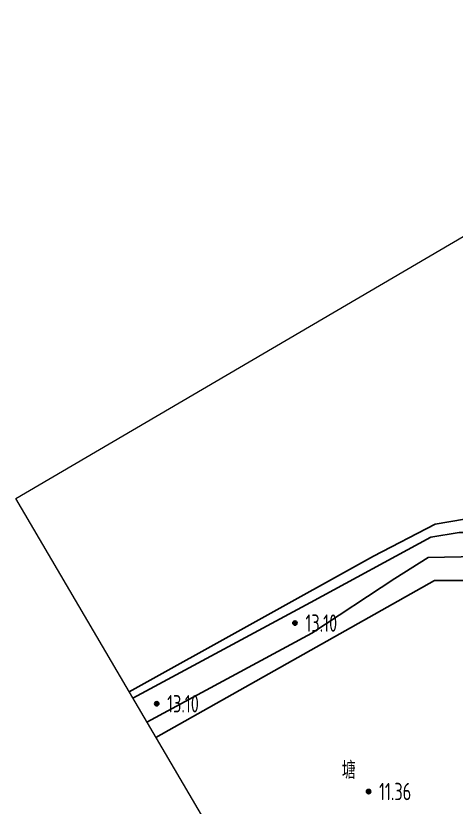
# Model space of a CAD drawing. Extents: x -51322 to 334811, y -147916 to 129288.
# Drawn here: x 114855 to 165567, y -32884 to 58304 of the extents above; entities that cross this region are included whole.
import ezdxf
from ezdxf.enums import TextEntityAlignment as Align

# ---------------------------------------------------------------- set-up
doc = ezdxf.new("R2010")
doc.units = 0
doc.header["$LTSCALE"] = 1000
doc.header["$MEASUREMENT"] = 0
doc.layers.get('0').update_dxf_attribs({"lineweight": 5})
for name, color, linetype in [('DMTZ', 3, 'Continuous'), ('GCD', 1, 'Continuous'), ('SXSS', 5, 'Continuous')]:
    doc.layers.add(name, color=color, linetype=linetype)
doc.styles.add('HZ', font='rs.shx', dxfattribs={"width": 0.8, "bigfont": 'hztxt.shx'})
doc.styles.get("Standard").update_dxf_attribs({"font": 'gbenor.shx', "bigfont": 'gbcbig.shx'})
doc.linetypes.add('10421', pattern='A,2,[150,AAA.SHX,S=0.5,R=0,X=0,Y=0.5],1e-11', length=2)

# ---------------------------------------------------------------- blocks, each defined once
blk = doc.blocks.new('gc200')
h = blk.add_hatch(color=256)
edge = h.paths.add_edge_path()
edge.add_arc((0, 0), 0.25, 0, 360)
blk.add_circle((0, 0), 0.25)
blk = doc.blocks.new('dfdfsdf')
at = {"linetype": 'Continuous'}
blk.add_lwpolyline([(113862.577, -17465.671), (113987.582, -17392.367), (114042.652, -17486.278), (113917.648, -17559.582)], close=True, dxfattribs=at)
at = {"layer": 'DMTZ', "linetype": '10421', "flags": 128}
for points in [[(113876.068, -17488.677), (113896.53, -17477.631), (113910.381, -17470.098), (113913.644, -17469.569), (113916.869, -17469.569), (113919.511, -17470.289), (113920.554, -17470.882), (113932.895, -17490.98), (113940.481, -17491.074), (113941.572, -17491.213), (113943.072, -17490.851), (113962.29, -17480.812), (113964.914, -17479.427), (113965.778, -17478.367), (113966.793, -17476.878), (113977.753, -17470.465), (113980.016, -17468.867), (113980.036, -17468.092), (113979.241, -17466.543), (113978.008, -17463.278), (113972.522, -17455.054), (113966.318, -17443.352), (113966.427, -17443.001), (113968.068, -17441.222), (113970.793, -17438.9), (113973.476, -17436.111), (113981.51, -17428.999), (113989.924, -17420.985), (113999.337, -17412.413)], [(113895.591, -17521.968), (113898.569, -17520.26), (113921.296, -17505.947), (113927.519, -17501.591), (113929.704, -17496.293), (113928.94, -17492.985), (113926.178, -17488.242), (113918.613, -17473.239), (113915.737, -17472.35), (113910.067, -17472.446), (113906.215, -17474.868), (113896.649, -17481.185), (113877.674, -17491.415)]]:
    blk.add_lwpolyline(points, dxfattribs=at)
at = {"layer": 'SXSS', "linetype": 'Continuous', "flags": 128}
blk.add_lwpolyline([(113875.63, -17487.929), (113903.756, -17472.296), (113910.866, -17468.607), (113914.263, -17468.037), (113917.511, -17468.384), (113920.883, -17469.524), (113922.189, -17470.145), (113933.199, -17487.967), (113934.465, -17488.944), (113938.043, -17489.209), (113940.206, -17488.947), (113958.698, -17478.221), (113974.732, -17468.706), (113975.223, -17467.177), (113974.643, -17465.677), (113974.328, -17464.175), (113974.048, -17461.745), (113973.494, -17459.946), (113963.997, -17442.518), (113964.384, -17441.465), (113979.999, -17429.443), (113989.646, -17420.453), (113998.897, -17411.663)], dxfattribs=at)
at = {"layer": 'SXSS', "color": 5, "linetype": 'Continuous', "elevation": 13.756, "flags": 128}
blk.add_lwpolyline([(113894.02, -17519.289), (113919.86, -17503.767), (113925.71, -17499.649), (113927.057, -17495.529), (113916.414, -17475.113), (113910.802, -17475.113), (113878.72, -17493.199)], dxfattribs=at)
at = {"layer": 'GCD', "linetype": 'Continuous'}
ref = blk.add_blockref('gc200', (113894.727, -17480.019, 13.096), dxfattribs=at)
ref.add_attrib('height', '13.10', dxfattribs={"linetype": 'Continuous', "height": 2, "width": 0.8}).set_placement((113895.927, -17480.019, 13.096), align=Align.MIDDLE_LEFT)
ref = blk.add_blockref('gc200', (113878.802, -17489.313, 13.096), dxfattribs=at)
ref.add_attrib('height', '13.10', dxfattribs={"linetype": 'Continuous', "height": 2, "width": 0.8}).set_placement((113880.002, -17489.313, 13.096), align=Align.MIDDLE_LEFT)
ref = blk.add_blockref('gc200', (113903.207, -17499.427, 11.36), dxfattribs=at)
ref.add_attrib('height', '11.36', dxfattribs={"linetype": 'Continuous', "height": 2, "width": 0.8}).set_placement((113904.407, -17499.427, 11.36), align=Align.MIDDLE_LEFT)
at = {"layer": 'SXSS', "linetype": 'Continuous', "style": 'HZ', "width": 0.8}
blk.add_text('塘', height=2, dxfattribs=at).set_placement((113900.931, -17496.853), align=Align.MIDDLE)

msp = doc.modelspace()

# ---------------------------------------------------------------- block references
at = {"xscale": 1000, "yscale": 1000, "zscale": 1000}
msp.add_blockref('dfdfsdf', (-113747722.4, 17468345.6, -15245.7), dxfattribs=at)

doc.saveas('drawing.dxf')
